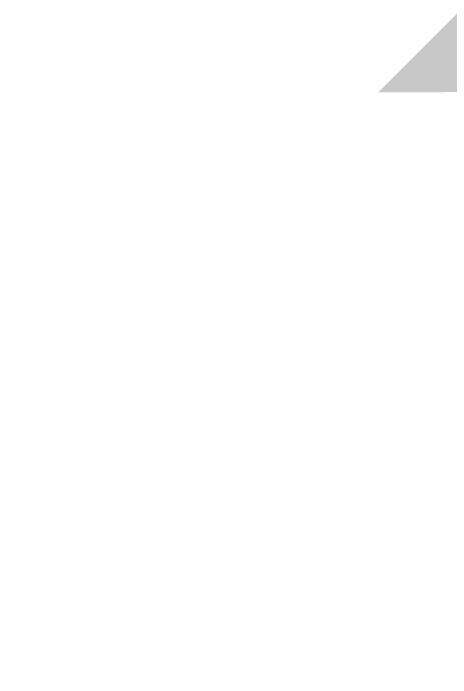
# Model space of a CAD drawing. Header units: millimetres. Extents: x 0 to 594, y 0 to 420.
# Drawn here: x 487.0652 to 487.2144, y 50.1198 to 50.3465 of the extents above; entities that cross this region are included whole.
import ezdxf

# ---------------------------------------------------------------- set-up
doc = ezdxf.new("R2010")
doc.units = ezdxf.units.MM

msp = doc.modelspace()

# ---------------------------------------------------------------- hatches: boundary and pattern name
at = {"true_color": 0xd5a748}
msp.add_hatch(color=7, dxfattribs=at).paths.add_polyline_path([(487.16477, 50.46885), (487.16477, 50.45207), (487.16477, 50.43552), (487.16477, 50.41907), (487.18993, 50.4023), (487.21477, 50.38574), (487.23944, 50.3693), (487.22266, 50.35252), (487.2061, 50.33596), (487.18966, 50.31952), (487.38724, 50.3207), (487.58011, 50.29749), (487.774, 50.25976), (487.81528, 50.2509), (487.85656, 50.24208), (487.89785, 50.2333), (487.91921, 50.22881), (487.94029, 50.22437), (487.96122, 50.21996), (488.16084, 50.18434), (488.36091, 50.16044), (488.56326, 50.14515), (488.58055, 50.14414), (488.59761, 50.14316), (488.61455, 50.14218), (489.28656, 50.11975), (489.95653, 50.14124), (490.62434, 50.21996), (490.62434, 50.23674), (490.62434, 50.25329), (490.62434, 50.26974), (490.52602, 50.27025), (490.42906, 50.26725), (490.33107, 50.25919), (490.02258, 50.22783), (489.71404, 50.21377), (489.40378, 50.2105), (489.35082, 50.21057), (489.32768, 50.21061), (489.31456, 50.21063), (488.60585, 50.23419), (487.91287, 50.31227), (487.21786, 50.45514), (487.19997, 50.45976), (487.18231, 50.46432)])
at = {"true_color": 0xd5a84e}
msp.add_hatch(color=7, dxfattribs=at).paths.add_polyline_path([(487.16477, 50.46885), (487.16477, 50.45207), (487.16477, 50.43552), (487.16477, 50.41907), (487.18993, 50.4023), (487.21477, 50.38574), (487.23944, 50.3693), (487.22266, 50.35252), (487.2061, 50.33596), (487.18966, 50.31952), (487.27062, 50.31968), (487.35019, 50.31569), (487.43078, 50.30707), (487.52584, 50.29545), (487.62464, 50.29222), (487.81188, 50.29463), (487.81188, 50.30302), (487.81188, 50.3113), (487.81188, 50.31952), (487.61319, 50.36198), (487.41522, 50.4069), (487.21786, 50.45514), (487.19997, 50.45976), (487.18231, 50.46432)])
at = {"true_color": 0xd4d4aa}
msp.add_hatch(color=7, dxfattribs=at).paths.add_polyline_path([(487.06521, 50.34441), (487.10024, 50.32689), (487.10612, 50.32395)])
at = {"true_color": 0xffe246}
msp.add_hatch(color=7, dxfattribs=at).paths.add_polyline_path([(487.11499, 50.31952), (487.16753, 50.302), (487.18689, 50.29555), (487.18966, 50.29463)])
at = {"true_color": 0xffdf5f}
msp.add_hatch(color=7, dxfattribs=at).paths.add_polyline_path([(487.18966, 50.29463), (487.25972, 50.27711), (487.28553, 50.27066), (487.28921, 50.26974)])

doc.saveas('drawing.dxf')
